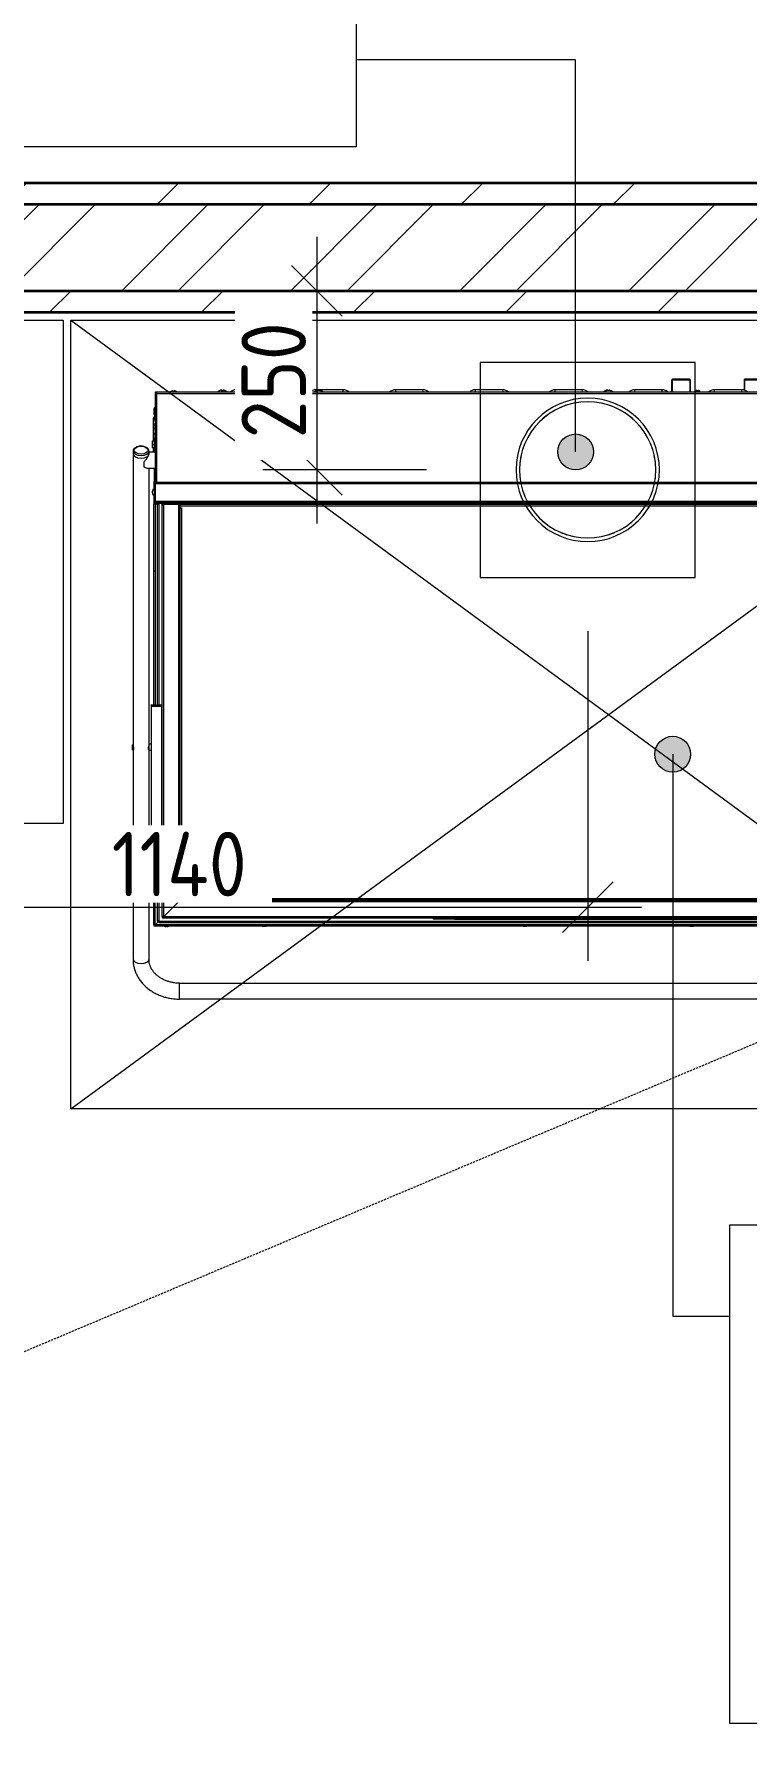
# Model space of a CAD drawing. Header units: millimetres. Extents: x -215207 to 92095, y -30385 to 123050.
# Drawn here: x 62177 to 63171, y 15431 to 17828 of the extents above; entities that cross this region are included whole.
import ezdxf

# ---------------------------------------------------------------- set-up
doc = ezdxf.new("R2010")
doc.units = ezdxf.units.MM
doc.linetypes.add('ADSK_Сверху', pattern=[4.5, 3, -1.5])
for name, color, linetype, lineweight in [('Аннотация', 7, 'Continuous', 20), ('Линии', 7, 'Continuous', 9), ('Оборудование пищеблок', 7, 'Continuous', 9), ('Размеры', 7, 'Continuous', 9), ('Сантехника', 7, 'Continuous', 20), ('Стены наружные', 7, 'Continuous', 20)]:
    doc.layers.add(name, color=color, linetype=linetype, lineweight=lineweight)
doc.layers.add('вк 1 этаж_dwg', color=7, linetype='Continuous', lineweight=9, true_color=0x767676)
doc.styles.add('GOST Common_2', font='GOST_Common.ttf', dxfattribs={"width": 0.9, "height": 90})
doc.styles.add('GOST Common_I_1', font='GOST_Common Italic.ttf', dxfattribs={"height": 50})
doc.dimstyles.new('ADSK_Основной_1_8_мм_синий_маска', dxfattribs={"dimscale": 304.8, "dimtxt": 90.51435, "dimasz": 0.231955, "dimexe": 0.246063, "dimexo": 0.246063, "dimgap": 0.049213, "dimtad": 1, "dimdec": 0, "dimdsep": 46, "dimtxsty": 'GOST Common_2', "dimblk1": 'OBLIQUE', "dimblk2": 'OBLIQUE', "dimsah": 1, "dimcen": 0.09, "dimdle": 0.246063, "dimazin": 2, "dimtfac": 1, "dimtdec": 4, "dimtix": 1, "dimtmove": 0, "dimatfit": 3, "dimfxl": 0, "dimtvp": 1, "dimtolj": 1, "dimtzin": 0, "dimlwd": 20, "dimlwe": 20, "dimarcsym": 0})
pattern_1 = [(45, (42000, 8e-11), (-106.066, 106.066), [])]

# ---------------------------------------------------------------- blocks, each defined once
blk = doc.blocks.new('ADSK_ППР_Трап горизонтальный - С гидрозатвором 300х300 D110-5747344-План 1 этажа _Пищеблок_ - Привязка мокрых точек')
at = {"layer": 'Сантехника'}
for p, q in [((150, 150), (-150, 150)), ((-150, 150), (-150, -150)), ((150, -150), (150, 150)), ((-150, -150), (150, -150))]:
    blk.add_line(p, q, dxfattribs=at)
for radius, start, end in [(100, 0, 180), (95, 360, 180), (95, 96.6454, 102.023), (95, 77.977, 83.3546), (95, 137.977, 143.3546), (95, 36.6454, 42.023), (95, 156.6454, 162.023), (95, 17.977, 23.3546), (100, 180, 0), (95, 180, 360), (95, 197.977, 203.3546), (95, 336.6454, 342.023), (95, 216.6454, 222.023), (95, 317.977, 323.3546), (95, 257.977, 263.3546), (95, 276.6454, 282.023)]:
    blk.add_arc((0, 0), radius, start, end, dxfattribs=at)
blk = doc.blocks.new('вк 1 этаж_dwg_Посудомоечная машина 1400-8125114-План 1 этажа _Пищеблок_ - Привязка мокрых точек')
at = {"layer": 'Оборудование пищеблок'}
for p, q in [((165759.9, -325230.5), (165759.9, -325228.9)), ((165761.4, -325230.5), (165761.4, -325228.9)), ((165957.8, -325229.5), (165957.9, -325229.5)), ((165967.9, -325229.5), (165968, -325229.5)), ((166362.2, -325229.5), (166362.3, -325229.5)), ((166372.3, -325229.5), (166372.4, -325229.5)), ((166449.2, -325229), (166448, -325229)), ((166448.1, -325228.8), (166448.1, -325228.7)), ((166456.1, -325213.1), (166456.1, -325230.5)), ((166480.7, -325213.1), (166480.7, -325230.5)), ((166494.7, -325229), (166487.6, -325229)), ((166488.8, -325228.8), (166488.8, -325228.7)), ((166490.3, -325228.8), (166490.3, -325228.6)), ((166492, -325228.6), (166492, -325228.8)), ((166493.6, -325228.8), (166493.6, -325228.7)), ((166557.2, -325213.1), (166557.2, -325227.9)), ((165732.9, -325255), (165732.9, -325260.6)), ((165732.4, -325298.5), (165732.4, -325266.9)), ((165734.4, -325277.8), (165734.4, -325277.8)), ((165731.3, -325303.6), (165733.9, -325303.6)), ((165732.4, -325314.7), (165732.4, -325308.6)), ((165735.4, -325295.7), (165733.9, -325295.7)), ((165734.4, -325290.1), (165734.4, -325294.7)), ((165734.4, -325290.2), (165734.4, -325290.2)), ((165704, -325326), (165704, -325723)), ((165719.2, -325328.2), (165719.2, -325334.9)), ((165726.3, -325316.6), (165726.3, -325313)), ((165735.4, -325314.7), (165726.3, -325314.7)), ((165735.4, -325310.9), (165733.9, -325310.9)), ((165724.4, -325336.9), (165735.4, -325336.9)), ((165733.9, -325340.7), (165735.4, -325340.7)), ((165735.4, -325386.2), (165736.4, -325386.2)), ((165735.4, -325386.7), (165735.4, -325386.5)), ((165735.6, -325383.7), (165735.6, -325383.2)), ((165736.6, -325386.7), (165736.6, -325385.5)), ((165738.6, -325386.7), (165738.6, -325385.7)), ((165766.6, -325386), (165767.4, -325385.3)), ((165767.7, -325938.2), (165767.7, -325388.5)), ((165769.3, -325388.6), (165769.8, -325388.6)), ((165769.5, -325387.2), (165769.5, -325387.2)), ((165769.5, -325388.3), (165769.5, -325388.2)), ((165733.9, -325480.5), (165732.7, -325480.5)), ((165729.3, -325669), (165729.3, -325669)), ((165704, -325729.5), (165704, -326021.7)), ((165726.1, -325729.5), (165726.3, -325729.5)), ((165726.6, -325721.4), (165726.3, -325721.7)), ((165726.3, -326021.7), (165726.3, -325730.2)), ((165729.3, -325840.5), (165729.3, -325840.5)), ((165733.9, -325844.5), (165732.7, -325844.5)), ((165768.8, -325938.5), (165768.8, -325938.2)), ((165768.8, -325940.3), (165768.8, -325940.2)), ((165769.8, -325939.3), (165770.6, -325939.3)), ((165770.8, -325940.3), (165770.6, -325940.3)), ((165735.4, -325973.2), (165735.4, -325973.1)), ((165735.5, -325973.1), (165735.5, -325973.1)), ((165737.6, -325970.9), (165737.6, -325971)), ((165737.8, -325970.7), (165737.8, -325970.7)), ((165737.9, -325970.6), (165737.9, -325970.6)), ((165738.6, -325968.6), (165738.6, -325968.4)), ((165738.6, -325970), (165738.6, -325969.9)), ((165738.9, -325969.6), (165738.9, -325969.6)), ((165740.2, -325969.6), (165740, -325969.6)), ((165748, -325961.1), (165748, -325961.1)), ((166152.5, -325965.8), (166582.1, -325965.8))]:
    blk.add_line(p, q, dxfattribs=at)
at = {"layer": 'Оборудование пищеблок', "flags": 128}
for points in [[(166455.3, -325213.9), (166456.9, -325212.3), (166480, -325212.3), (166481.6, -325213.9)], [(166556.4, -325213.9), (166558, -325212.3), (166581.1, -325212.3), (166582.7, -325213.9)], [(165735.4, -325357.2), (165735.4, -325232.5), (165737.4, -325232.5), (165737.4, -325230.5)], [(165737.4, -325231.5), (165735.4, -325231.5), (165735.4, -325230.5), (165737.4, -325230.5), (166997.2, -325230.5), (166999.2, -325230.5), (166999.2, -325231.5), (166997.2, -325231.5)], [(165736.4, -325232.5), (165736.4, -325231.5), (165735.4, -325231.5), (165735.4, -325232.5)], [(165736, -325356.5), (165737.4, -325356.5), (165737.4, -325232.5), (166997.2, -325232.5), (166997.2, -325356.5), (166997.2, -325358), (166999.2, -325358), (166999.2, -325357.2), (166997.2, -325357.2)], [(165829.2, -325227.9), (165829.2, -325229.5), (165827.7, -325229.5), (165827.7, -325227.9)], [(165886, -325230.5), (165886, -325227.5), (165847.6, -325227.5), (165847.6, -325230.5)], [(165997.3, -325230.5), (165997.3, -325227.5), (165958.8, -325227.5), (165958.8, -325228.8)], [(166108.5, -325230.5), (166108.5, -325227.5), (166070.1, -325227.5), (166070.1, -325230.5)], [(166219.7, -325230.5), (166219.7, -325227.5), (166181.3, -325227.5), (166181.3, -325230.5)], [(166330.9, -325230.5), (166330.9, -325227.5), (166292.5, -325227.5), (166292.5, -325230.5)], [(166442.1, -325230.5), (166442.1, -325227.5), (166403.7, -325227.5), (166403.7, -325230.5)], [(166481.6, -325230.5), (166481.6, -325213.9), (166455.3, -325213.9), (166455.3, -325230.5)], [(166553.4, -325230.5), (166553.4, -325227.5), (166514.9, -325227.5), (166514.9, -325230.5)], [(166582.7, -325230.5), (166582.7, -325213.9), (166556.4, -325213.9), (166556.4, -325227.9)], [(165735.4, -325251.5), (165734.8, -325251.5), (165734.8, -325264.1), (165735.4, -325264.1)], [(165734.4, -325267.7), (165734.4, -325267.7), (165734.4, -325264.9), (165735.4, -325264.9)], [(165734.4, -325277.7), (165734.4, -325280), (165734.4, -325280.1)], [(165733.9, -325308.6), (165731.3, -325308.6), (165731.3, -325303.6), (165731.3, -325298.5), (165733.9, -325298.5)], [(165733.9, -325309.9), (165733.9, -325295.7), (165733.9, -325294.7), (165735.4, -325294.7)], [(165704, -325313), (165704, -325316.6), (165704, -325325.6)], [(165733.4, -325314.6), (165733.4, -325311.6), (165735.4, -325311.6)], [(165733.4, -325314.7), (165733.4, -325314.6), (165735.4, -325314.6)], [(165733.9, -325311.6), (165733.9, -325310.9), (165733.9, -325309.9), (165735.4, -325309.9)], [(165726.6, -325730.5), (165726.3, -325730.2), (165726.3, -325722.5), (165726.3, -325336.9)], [(165733.9, -325355.4), (165732.9, -325355.4), (165732.9, -325365.2), (165732.9, -325365.3)], [(165733.4, -325336.9), (165733.4, -325337), (165735.4, -325337)], [(165733.4, -325337), (165733.4, -325340.1), (165735.4, -325340.1)], [(165733.9, -325341.7), (165733.9, -325340.7), (165733.9, -325340.1)], [(165735.4, -325382.2), (165733.9, -325382.2), (165733.9, -325341.7), (165735.4, -325341.7)], [(165737.4, -325358), (165737.4, -325356.5), (166997.2, -325356.5), (166998.7, -325356.5)], [(165732.9, -325375.3), (165732.9, -325375.4), (165732.9, -325386.5), (165732.9, -325386.7)], [(165735.4, -325358), (165735.4, -325357.2), (165737.4, -325357.2)], [(165735.4, -325382.6), (166999.2, -325382.6), (166999.2, -325383.2), (165735.4, -325383.2), (165735.4, -325382.6), (165735.4, -325358), (165737.4, -325358), (166997.2, -325358)], [(165736.6, -325356.9), (165736.6, -325357.2), (165736.6, -325356.9), (165737.4, -325356.9)], [(165732.9, -325386.5), (165734.9, -325386.5), (165734.9, -325386.7), (165737.9, -325386.7), (165737.9, -325666.7)], [(165732.9, -325666.7), (165732.9, -325386.7), (165734.9, -325386.7), (165734.9, -325666.7)], [(165735.4, -325383.2), (165733.9, -325383.2), (165733.9, -325382.2)], [(165733.9, -325386.7), (165733.9, -325386.5), (165733.9, -325386.7)], [(165734.9, -325383.2), (165734.9, -325386.5), (165735.4, -325386.5), (165735.4, -325383.2), (165735.4, -325383.2)], [(165736.4, -325386.7), (165736.4, -325386.2), (165736.4, -325385.3)], [(165736.6, -325383.7), (165736.6, -325383.2), (165736.6, -325383.7)], [(165765.9, -325384.7), (165737.6, -325384.7), (165768.2, -325384.7)], [(165737.6, -325386.7), (165737.6, -325385.7), (165765.9, -325385.7)], [(165737.9, -325386.7), (165739.9, -325386.7), (165739.9, -325666.7)], [(165745.5, -325962.6), (165744.5, -325962.6), (165744.5, -325388.3), (165744.5, -325387.2), (165745.5, -325387.2), (165745.5, -325388.3), (165745.5, -325387.2), (165746.5, -325387.2)], [(165745.5, -325388.3), (165746.5, -325388.3), (165744.5, -325388.3)], [(165769.2, -325388.5), (165767.7, -325388.5), (165767.7, -325388.2), (165769.8, -325388.2), (165769.8, -325387.2), (165746.5, -325387.2), (165746.5, -325388.3), (165746.5, -325962.5), (165769.8, -325939.3), (165769.8, -325938.5), (165767.7, -325938.5), (165767.7, -325938.2), (165769.8, -325938.2)], [(165746.5, -325387.2), (165769.5, -325387.2), (165769.8, -325387.2), (165769.8, -325387.2), (166964.9, -325387.2), (166964.9, -325387.2)], [(165757.9, -325385.7), (165757.1, -325386.5), (165757.1, -325387.2)], [(165766.7, -325387.2), (165766.7, -325386.5), (165766, -325385.7)], [(165767.9, -325387.2), (165767.9, -325386.7), (165766.9, -325386.7), (165766.9, -325387.2)], [(165767.7, -325388.3), (165769.5, -325388.3), (165769.8, -325388.3), (165769.8, -325389.3), (166964.9, -325389.3), (166964.9, -325388.3), (166965.1, -325388.3), (166965.1, -325388.2)], [(165768.2, -325386.2), (165768.2, -325384.7), (166966.8, -325384.7), (166997.4, -325384.7), (166969.1, -325384.7)], [(166966.8, -325387.2), (166966.8, -325386.2), (165768.2, -325386.2), (165768.2, -325387.2)], [(165769.8, -325938.5), (165769.8, -325938.2), (165769.8, -325392.1), (165769.8, -325389.3)], [(165769.8, -325392.1), (165771.8, -325392.1), (165771.8, -325392.3), (165771.8, -325937.3), (166962.8, -325937.3), (166962.8, -325392.3), (166962.8, -325392.1), (166964.9, -325392.1)], [(165771.8, -325939.3), (165771.8, -325937.3), (165769.8, -325937.3), (165769.8, -325392.3), (165771.8, -325392.3)], [(166962.8, -325392.3), (166964.9, -325392.3), (166964.9, -325937.3), (166962.8, -325937.3), (166962.8, -325939.3), (165771.8, -325939.3)], [(165729.3, -325667), (165729.3, -325668.1), (165729.3, -325668.6), (165729.3, -325669), (165729.3, -325669.1)], [(165729.3, -325668.6), (165729.8, -325668.6), (165729.8, -325668.1), (165729.8, -325667.8), (165744, -325667.8), (165744, -325668.1), (165729.8, -325668.1)], [(165729.3, -325840.9), (165729.8, -325840.9), (165744, -325840.9), (165744, -325840.7), (165744, -325840.4), (165729.8, -325840.4), (165729.8, -325669.1), (165729.8, -325668.8), (165729.8, -325668.6), (165744, -325668.6), (165744, -325668.1)], [(165729.6, -325667.8), (165729.6, -325666.7), (165744.2, -325666.7), (165744.2, -325667.8)], [(165744.5, -325669.1), (165744, -325669.1), (165729.8, -325669.1), (165729.3, -325669.1), (165729.3, -325840.4), (165729.8, -325840.4), (165729.8, -325840.7), (165744, -325840.7), (165744.3, -325840.7)], [(165744.5, -325840.4), (165744, -325840.4), (165744, -325669.1), (165744, -325668.8), (165729.8, -325668.8), (165729.5, -325668.8), (165729.5, -325668.9)], [(165744.5, -325668.6), (165744, -325668.6), (165744, -325668.8), (165744.3, -325668.8)], [(165703.5, -325722.5), (165703, -325723), (165703, -325729), (165703.5, -325729.5)], [(165704.3, -325729.5), (165703.5, -325729.5), (165703.5, -325722.5), (165704, -325722.5)], [(165729.3, -325730.5), (165726.6, -325730.5), (165726.6, -325721.4), (165729.3, -325721.4)], [(165729.3, -325842.6), (165729.3, -325841.5), (165729.3, -325840.9), (165729.3, -325840.5), (165729.3, -325840.4)], [(165729.5, -325840.7), (165729.5, -325840.7), (165729.8, -325840.7), (165729.8, -325840.9), (165729.8, -325841.5), (165729.8, -325841.8), (165744, -325841.8), (165744, -325841.5)], [(165729.6, -325841.8), (165729.6, -325842.9), (165744.2, -325842.9), (165744.2, -325841.8)], [(165729.8, -325841.5), (165744, -325841.5), (165744, -325840.9), (165744.5, -325840.9)], [(165733.9, -325973.7), (165732.9, -325973.7), (165732.9, -325842.9)], [(165737.9, -325842.9), (165737.9, -325968.4), (165737.9, -325968.6), (165739.9, -325968.6), (165734.9, -325973.7), (165734.9, -325842.9)], [(165739.9, -325842.9), (165739.9, -325968.4), (165737.9, -325968.4)], [(166964.9, -325939.3), (166964.8, -325939.3), (166988.1, -325962.6), (165746.5, -325962.6), (165769.8, -325939.3), (165769.7, -325939.3)], [(165770.8, -325939.3), (165770.6, -325939.3), (165770.6, -325941.3), (165770.8, -325941.3), (166963.8, -325941.3)], [(165770.8, -325941.3), (165770.8, -325939.3), (166963.8, -325939.3), (166963.8, -325941.3), (166964, -325941.3), (166964, -325939.3), (166963.8, -325939.3)], [(165740.2, -325970.6), (165740.2, -325968.6), (166994.5, -325968.6), (166994.5, -325970.6), (166994.7, -325970.6), (166994.7, -325968.6), (166999.7, -325973.7), (165734.9, -325973.7), (165740, -325968.6), (165740, -325970.6), (165740.2, -325970.6), (166994.5, -325970.6)], [(166999.7, -325973.7), (166999.7, -325973.7), (166999.7, -325974.7), (166999.7, -325975.7), (165734.9, -325975.7), (165734.9, -325974.7), (165734.9, -325973.7), (165734.9, -325973.7)], [(165735.9, -325972.7), (165735.9, -325972.7), (165735.9, -325972.7)], [(165736.9, -325971.7), (165736.9, -325971.7), (165736.9, -325971.7)], [(166988.1, -325963.6), (166988.1, -325964.6), (165746.5, -325964.6), (165746.5, -325963.6)], [(166152.5, -325964.6), (166152.5, -325965.8), (166124.7, -325965.8)]]:
    blk.add_lwpolyline(points, dxfattribs=at)
blk.add_lwpolyline([(165768.8, -326055.2), (166965.9, -326055.2), (166965.9, -326077.5), (165768.8, -326077.5)], close=True, dxfattribs=at)
at = {"layer": 'Оборудование пищеблок'}
for centre, radius, start, end in [((165761.1, -325238.5), 9.75, 97.1339, 124.6571), ((165760.2, -325238.5), 9.75, 55.3429, 82.8423), ((165828.9, -325237.5), 9.75, 97.1339, 134.0407), ((165828, -325237.5), 9.75, 45.9593, 82.8423), ((165847.6, -325239.8), 12.3, 90, 131.1859), ((165886, -325239.8), 12.3, 48.8141, 90), ((165958.8, -325239.8), 12.3, 90, 131.1859), ((165963.3, -325237.5), 9.75, 124.6571, 134.0407), ((165962.4, -325237.5), 9.75, 45.9593, 55.3429), ((165997.3, -325239.8), 12.3, 48.8141, 90), ((166070.1, -325239.8), 12.3, 90, 131.1859), ((166108.5, -325239.8), 12.3, 48.8141, 90), ((166181.3, -325239.8), 12.3, 90, 131.1859), ((166219.7, -325239.8), 12.3, 48.8141, 90), ((166292.5, -325239.8), 12.3, 90, 131.1859), ((166330.9, -325239.8), 12.3, 48.8141, 90), ((166367.8, -325237.5), 9.75, 97.1339, 134.0407), ((166367.8, -325237.5), 9.75, 124.6571, 134.0407), ((166366.9, -325237.5), 9.75, 80.0878, 82.8423), ((166366.9, -325237.5), 9.75, 45.9593, 55.3429), ((166403.7, -325239.8), 12.3, 90, 131.1859), ((166442.1, -325239.8), 12.3, 48.8141, 90), ((166445.7, -325241.1), 12.6, 79.1096, 82.5579), ((166445.7, -325241.1), 12.6, 79.0975, 82.5673), ((166448, -325229), 0.303, 79.1333, 103.5704), ((166445.7, -325241.1), 12.6, 73.7398, 79.1333), ((166445.4, -325230.3), 4.05, 5.661, 18.1806), ((166491.5, -325230.3), 4.05, 161.8194, 183.5777), ((166491.2, -325241.1), 12.6, 100.8667, 106.2602), ((166491.2, -325241.1), 12.6, 94.7118, 100.8904), ((166491.2, -325241.1), 12.6, 94.7118, 100.8035), ((166488.8, -325229), 0.303, 76.4296, 100.8667), ((166491.2, -325241.1), 12.4, 86.1715, 93.8285), ((166491.2, -325241.1), 12.4, 86.4027, 93.7975), ((166491.2, -325241.1), 12.6, 79.1096, 85.2882), ((166491.2, -325241.1), 12.6, 79.0975, 85.2882), ((166493.5, -325229), 0.303, 79.1333, 103.5704), ((166491.2, -325241.1), 12.6, 73.7398, 79.1333), ((166490.9, -325230.3), 4.05, 356.4223, 18.1806), ((166514.9, -325239.8), 12.3, 90, 131.1859), ((166553.4, -325239.8), 12.3, 48.8141, 90), ((165737.1, -325255), 4.22, 123.0087, 180), ((165737.1, -325260.6), 4.22, 180, 236.9913), ((165734.4, -325266.9), 2.02, 90, 180), ((165742.4, -325273.2), 9.75, 135.9593, 145.3429), ((165742.4, -325272.3), 9.75, 214.6571, 224.0407), ((165742.4, -325285.6), 9.75, 135.9593, 145.3429), ((165742.4, -325284.7), 9.75, 214.6571, 224.0407), ((165699.8, -325325.8), 4.25, 356.5931, 2.8398), ((165738.6, -325357.6), 2.23, 150.0884, 178.5853), ((165737.6, -325356.9), 1.01, 157.7637, 180), ((165740.9, -325370.8), 9.75, 135.9593, 145.3429), ((165740.9, -325369.9), 9.75, 214.6571, 224.0407), ((165737.6, -325383.7), 2.02, 180, 270), ((165737.6, -325383.7), 1.01, 180, 270), ((165737.6, -325383.7), 1.01, 180, 270), ((165765.9, -325386.7), 2.02, 45, 90), ((165765.9, -325386.7), 1.01, 45, 90), ((165765.9, -325386.7), 1.01, 0, 45), ((165765.9, -325386.7), 2.02, 0, 45), ((165742.4, -325481.7), 9.75, 168.002, 172.8423), ((165742.4, -325480.8), 9.75, 187.1339, 191.998), ((165729.6, -325667), 0.303, 90, 180), ((165729.7, -325665.9), 2.17, 259.8967, 273.3258), ((165744.1, -325665.9), 2.17, 266.6809, 280.0967), ((165744.2, -325667), 0.303, 0, 90), ((165729.5, -325668.6), 0.202, 180, 270), ((165729.6, -325669.1), 0.303, 90, 180), ((165744.2, -325669.1), 0.303, 0, 90), ((165744.3, -325668.6), 0.202, 270, 0), ((165729.6, -325840.4), 0.303, 180, 270), ((165729.5, -325840.9), 0.202, 90, 180), ((165729.7, -325843.6), 2.17, 86.6809, 100.0967), ((165729.6, -325842.6), 0.303, 180, 270), ((165742.4, -325845.7), 9.75, 168.002, 172.8423), ((165742.4, -325844.8), 9.75, 187.1339, 191.998), ((165744.1, -325843.6), 2.17, 79.8967, 93.3258), ((165744.2, -325840.4), 0.303, 270, 0), ((165744.2, -325842.6), 0.303, 270, 0), ((165744.3, -325840.9), 0.202, 0, 90), ((165765.9, -325943.2), 6.32, 37.995, 52.005), ((165734.9, -325973.7), 2.02, 180, 270), ((165734.8, -326063.4), 89.8, 89.9276, 91.2183), ((165734.9, -325973.7), 1.01, 180, 270), ((165734.8, -325996.1), 22.5, 89.8557, 92.4359), ((165645.1, -325973.8), 89.8, 358.7817, 0.0724), ((165709.6, -325973.7), 25.3, 357.709, 359.9994), ((165746.4, -326052.3), 89.8, 89.9276, 91.2183), ((165746.5, -325962.6), 2.02, 180, 270), ((165746.5, -325985), 22.5, 89.8557, 92.4359), ((165746.5, -325962.6), 1.01, 180, 270), ((165656.8, -325962.7), 89.8, 358.7817, 0.0724), ((165721.2, -325962.6), 25.3, 357.709, 359.9994), ((165751, -325966.7), 9.75, 247.8012, 262.1458), ((165750.1, -325966.7), 9.75, 277.804, 292.1988), ((166124.7, -325962.3), 3.54, 221.0823, 270)]:
    blk.add_arc(centre, radius, start, end, dxfattribs=at)
for centre, major_axis, ratio, start_param, end_param in [((166490.4, -325228.9), (0.303, 0), 0.99662, 0.476163, 1.636417), ((166492, -325228.9), (-0.303, 0), 0.99662, 4.646768, 5.807022), ((165715.2, -325313), (11.1, 0), 0.552947, 3.144987, 6.283185), ((165715.2, -325316.6), (11.1, 0), 0.552947, 3.141593, 6.283185), ((165715.2, -325316.6), (11.1, 0), 0.552947, 3.141593, 6.283185), ((165715.2, -325325.8), (10.6, 10.6), 0.301627, 4.791609, 5.990237), ((165715.2, -325313), (11.1, 0), 0.552947, 0, 0.00391), ((165715.2, -325325.8), (-10.6, 10.6), 0.301627, 2.235914, 2.848644), ((165745.5, -325388.3), (0, 0.00202), 1, 4.712389, 7.853982), ((165729.6, -325668.1), (0.303, 0), 0.989368, 1.570796, 3.141593), ((165744.2, -325668.1), (0.303, 0), 0.989368, 0, 1.570796), ((165729.6, -325841.5), (0.303, 0), 0.989368, 3.141593, 4.712389), ((165744.2, -325841.5), (0.303, 0), 0.989368, 4.712389, 6.283185), ((165715.2, -326021.7), (11.1, 0), 0.552947, 3.141593, 6.283185)]:
    blk.add_ellipse(centre, major_axis=major_axis, ratio=ratio, start_param=start_param, end_param=end_param, dxfattribs=at)
blk.add_ellipse((165715.2, -325311.7), major_axis=(9.72, 0), ratio=0.552947, dxfattribs=at)
for points, knots in [([(165957.9, -325229.5), (165958.2, -325229.2), (165958.6, -325229), (165959.4, -325228.6), (165959.8, -325228.4), (165960.7, -325228.1), (165961.1, -325228), (165962, -325227.9), (165962.4, -325227.8), (165963.3, -325227.8), (165963.8, -325227.9), (165964.7, -325228), (165965.1, -325228.1), (165965.9, -325228.4), (165966.4, -325228.6), (165967.2, -325229), (165967.5, -325229.2), (165967.9, -325229.5)], [0, 0, 0, 0, 0.125, 0.125, 0.25, 0.25, 0.375, 0.375, 0.5, 0.5, 0.625, 0.625, 0.75, 0.75, 0.875, 0.875, 1, 1, 1, 1]), ([(166362.3, -325229.5), (166362.7, -325229.2), (166363, -325229), (166363.8, -325228.6), (166364.3, -325228.4), (166365.1, -325228.1), (166365.5, -325228), (166366.4, -325227.9), (166366.9, -325227.8), (166367.8, -325227.8), (166368.2, -325227.9), (166369.1, -325228), (166369.5, -325228.1), (166370.4, -325228.4), (166370.8, -325228.6), (166371.6, -325229), (166372, -325229.2), (166372.3, -325229.5)], [0, 0, 0, 0, 0.125, 0.125, 0.25, 0.25, 0.375, 0.375, 0.5, 0.5, 0.625, 0.625, 0.75, 0.75, 0.875, 0.875, 1, 1, 1, 1]), ([(166490.1, -325228.6), (166490.2, -325228.6), (166490.2, -325228.6), (166490.3, -325228.6), (166490.3, -325228.6), (166490.3, -325228.6)], [0, 0, 0, 0, 0.5, 0.5, 1, 1, 1, 1]), ([(166490.6, -325228.7), (166490.6, -325228.6), (166490.5, -325228.6), (166490.5, -325228.6), (166490.4, -325228.6), (166490.4, -325228.6), (166490.3, -325228.6), (166490.2, -325228.6), (166490.2, -325228.6), (166490.1, -325228.6), (166490.1, -325228.6)], [0.3079446, 0.3079446, 0.3079446, 0.3079446, 0.389575, 0.4758458, 0.5503018, 0.6146228, 0.7007976, 0.8555116, 0.9792619, 1, 1, 1, 1]), ([(166492.2, -325228.6), (166492.2, -325228.6), (166492.1, -325228.6), (166492, -325228.6), (166492, -325228.6), (166491.9, -325228.6), (166491.8, -325228.6), (166491.7, -325228.7), (166491.7, -325228.8), (166491.7, -325228.8), (166491.7, -325228.9)], [0, 0, 0, 0, 0.1255067, 0.2598055, 0.4202484, 0.5228382, 0.6514473, 0.7917301, 0.9373978, 0.9637843, 0.9637843, 0.9637843, 0.9637843]), ([(166492, -325228.6), (166492, -325228.6), (166492, -325228.6), (166492.1, -325228.6), (166492.2, -325228.6), (166492.2, -325228.6)], [0, 0, 0, 0, 0.5, 0.5, 1, 1, 1, 1]), ([(165734.4, -325277.8), (165734.1, -325277.4), (165733.9, -325277), (165733.5, -325276.2), (165733.3, -325275.8), (165733, -325275), (165732.9, -325274.5), (165732.8, -325273.6), (165732.7, -325273.2), (165732.7, -325272.3), (165732.8, -325271.8), (165732.9, -325271), (165733, -325270.5), (165733.3, -325269.7), (165733.5, -325269.3), (165733.9, -325268.5), (165734.1, -325268.1), (165734.4, -325267.7)], [0, 0, 0, 0, 0.125, 0.125, 0.25, 0.25, 0.375, 0.375, 0.5, 0.5, 0.625, 0.625, 0.75, 0.75, 0.875, 0.875, 1, 1, 1, 1]), ([(165734.4, -325290.2), (165734.1, -325289.8), (165733.9, -325289.4), (165733.5, -325288.6), (165733.3, -325288.2), (165733, -325287.3), (165732.9, -325286.9), (165732.8, -325286), (165732.7, -325285.6), (165732.7, -325284.7), (165732.8, -325284.2), (165732.9, -325283.3), (165733, -325282.9), (165733.3, -325282.1), (165733.5, -325281.7), (165733.9, -325280.9), (165734.1, -325280.5), (165734.4, -325280.1)], [0, 0, 0, 0, 0.125, 0.125, 0.25, 0.25, 0.375, 0.375, 0.5, 0.5, 0.625, 0.625, 0.75, 0.75, 0.875, 0.875, 1, 1, 1, 1]), ([(165715.2, -325306.1), (165714.7, -325306.1), (165713.4, -325306.2), (165711.2, -325306.5), (165708.8, -325307.2), (165706.8, -325308.3), (165705.2, -325309.7), (165704.3, -325311.2), (165704, -325312.4), (165704.1, -325312.9), (165704.1, -325313)], [0, 0, 0, 0, 0.082211, 0.237874, 0.394813, 0.553763, 0.715265, 0.853778, 0.986539, 1, 1, 1, 1]), ([(165726.2, -325312.9), (165726.2, -325312.6), (165726.2, -325311.7), (165725.6, -325310.3), (165724.4, -325309), (165722.7, -325307.8), (165720.5, -325306.9), (165718.1, -325306.3), (165716.2, -325306.1), (165715.3, -325306.1), (165715.2, -325306.1)], [0, 0, 0, 0, 0.084467, 0.223197, 0.364529, 0.514767, 0.671254, 0.828454, 0.976749, 1, 1, 1, 1]), ([(165735.5, -325357.2), (165735.5, -325357.2), (165735.5, -325357.1), (165735.6, -325356.9), (165735.8, -325356.7), (165736, -325356.5)], [0.3236633, 0.3236633, 0.3236633, 0.3236633, 0.5, 0.5, 1, 1, 1, 1]), ([(165732.9, -325375.3), (165732.6, -325375), (165732.4, -325374.6), (165732, -325373.8), (165731.8, -325373.4), (165731.5, -325372.5), (165731.4, -325372.1), (165731.3, -325371.2), (165731.2, -325370.8), (165731.2, -325369.9), (165731.3, -325369.4), (165731.4, -325368.5), (165731.5, -325368.1), (165731.8, -325367.3), (165732, -325366.8), (165732.4, -325366), (165732.6, -325365.7), (165732.9, -325365.3)], [0, 0, 0, 0, 0.125, 0.125, 0.25, 0.25, 0.375, 0.375, 0.5, 0.5, 0.625, 0.625, 0.75, 0.75, 0.875, 0.875, 1, 1, 1, 1]), ([(165769.8, -325389.5), (165769.8, -325389.3), (165769.7, -325389.2), (165769.5, -325388.8), (165769.4, -325388.6), (165769.2, -325388.5)], [0, 0, 0, 0, 0.5, 0.5, 1, 1, 1, 1]), ([(165729.8, -325667.8), (165729.8, -325667.8), (165729.7, -325667.8), (165729.6, -325667.8), (165729.6, -325667.8), (165729.6, -325667.8)], [0, 0, 0, 0, 0.5, 0.5, 1, 1, 1, 1]), ([(165744.2, -325667.8), (165744.2, -325667.8), (165744.2, -325667.8), (165744.1, -325667.8), (165744, -325667.8), (165744, -325667.8)], [0, 0, 0, 0, 0.5, 0.5, 1, 1, 1, 1]), ([(165704, -325723), (165704, -325723.5), (165704.2, -325724.3), (165704.5, -325726.2), (165704.7, -325727.2), (165704.7, -325728.8), (165704.5, -325729.4), (165704.2, -325729.7), (165704.1, -325729.6), (165704.1, -325729.2)], [0.2501193, 0.2501193, 0.2501193, 0.2501193, 0.375, 0.375, 0.5, 0.5, 0.625, 0.625, 0.73861, 0.73861, 0.73861, 0.73861]), ([(165726.1, -325729.6), (165726.1, -325729.6), (165726, -325729.6), (165725.8, -325729.4), (165725.7, -325728.8), (165725.7, -325727.2), (165725.8, -325726.2), (165726.1, -325724.3), (165726.3, -325723.5), (165726.3, -325723)], [0.3431498, 0.3431498, 0.3431498, 0.3431498, 0.375, 0.375, 0.5, 0.5, 0.625, 0.625, 0.75, 0.75, 0.75, 0.75]), ([(165729.6, -325841.8), (165729.6, -325841.8), (165729.6, -325841.8), (165729.7, -325841.8), (165729.8, -325841.8), (165729.8, -325841.8)], [0, 0, 0, 0, 0.5, 0.5, 1, 1, 1, 1]), ([(165744, -325841.8), (165744, -325841.8), (165744.1, -325841.8), (165744.2, -325841.8), (165744.2, -325841.8), (165744.2, -325841.8)], [0, 0, 0, 0, 0.5, 0.5, 1, 1, 1, 1]), ([(165748.5, -325975.8), (165748.5, -325975.8), (165748.6, -325975.9), (165748.8, -325976), (165749, -325976.1), (165749.4, -325976.3), (165749.7, -325976.3), (165750.1, -325976.3), (165750.3, -325976.3), (165750.6, -325976.2)], [0.2309622, 0.2309622, 0.2309622, 0.2309622, 0.25, 0.25, 0.375, 0.375, 0.5, 0.5, 0.6237391, 0.6237391, 0.6237391, 0.6237391]), ([(165751.4, -325976.3), (165751.4, -325976.3), (165751.3, -325976.3), (165751, -325976.3), (165750.8, -325976.3), (165750.3, -325976.1), (165750.1, -325976), (165749.9, -325975.9), (165749.8, -325975.8), (165749.8, -325975.8)], [0.4607988, 0.4607988, 0.4607988, 0.4607988, 0.5, 0.5, 0.625, 0.625, 0.75, 0.75, 0.7691008, 0.7691008, 0.7691008, 0.7691008]), ([(165889.9, -325975.8), (165889.8, -325975.8), (165889.8, -325975.9), (165889.3, -325976), (165888.8, -325976.1), (165888, -325976.3), (165887.5, -325976.3), (165886.6, -325976.3), (165886.2, -325976.3), (165885.3, -325976.1), (165884.8, -325976), (165884.3, -325975.9), (165884.2, -325975.8), (165884.2, -325975.8)], [0.2309622, 0.2309622, 0.2309622, 0.2309622, 0.25, 0.25, 0.375, 0.375, 0.5, 0.5, 0.625, 0.625, 0.75, 0.75, 0.7754156, 0.7754156, 0.7754156, 0.7754156]), ([(166253.9, -325975.8), (166253.8, -325975.8), (166253.7, -325975.9), (166253.3, -325976), (166252.8, -325976.1), (166251.9, -325976.3), (166251.5, -325976.3), (166250.6, -325976.3), (166250.1, -325976.3), (166249.3, -325976.1), (166248.8, -325976), (166248.3, -325975.9), (166248.2, -325975.8), (166248.1, -325975.8)], [0.2309622, 0.2309622, 0.2309622, 0.2309622, 0.25, 0.25, 0.375, 0.375, 0.5, 0.5, 0.625, 0.625, 0.75, 0.75, 0.7754156, 0.7754156, 0.7754156, 0.7754156]), ([(166486.4, -325975.8), (166486.4, -325975.8), (166486.3, -325975.9), (166485.8, -325976), (166485.4, -325976.1), (166484.5, -325976.3), (166484, -325976.3), (166483.1, -325976.3), (166482.7, -325976.3), (166481.8, -325976.1), (166481.4, -325976), (166480.9, -325975.9), (166480.8, -325975.8), (166480.7, -325975.8)], [0.2309622, 0.2309622, 0.2309622, 0.2309622, 0.25, 0.25, 0.375, 0.375, 0.5, 0.5, 0.625, 0.625, 0.75, 0.75, 0.7754156, 0.7754156, 0.7754156, 0.7754156]), ([(165704, -326021.7), (165704.1, -326022.9), (165704.1, -326025.6), (165704.7, -326030.5), (165706, -326035.8), (165708, -326041.1), (165710.5, -326046.1), (165713.5, -326051), (165717.1, -326055.5), (165721.2, -326059.7), (165725.8, -326063.6), (165730.8, -326067), (165736.1, -326070), (165741.8, -326072.5), (165747.8, -326074.6), (165754, -326076.1), (165760.2, -326077.1), (165765.3, -326077.4), (165768, -326077.5), (165768.8, -326077.5)], [0, 0, 0, 0, 0.036912, 0.098513, 0.160122, 0.221822, 0.283698, 0.345815, 0.408212, 0.470898, 0.53386, 0.59707, 0.660486, 0.724067, 0.787776, 0.85158, 0.915455, 0.979385, 1, 1, 1, 1]), ([(165768.8, -326055.2), (165767.8, -326055.2), (165765.5, -326055.2), (165761.1, -326054.7), (165756.2, -326053.8), (165751.4, -326052.4), (165746.9, -326050.5), (165742.7, -326048.2), (165738.9, -326045.6), (165735.6, -326042.7), (165732.7, -326039.4), (165730.3, -326036), (165728.4, -326032.3), (165727.1, -326028.6), (165726.4, -326024.9), (165726.3, -326022.8), (165726.3, -326021.7)], [0, 0, 0, 0, 0.036717, 0.111009, 0.185289, 0.259531, 0.333757, 0.408013, 0.482378, 0.556972, 0.631971, 0.707604, 0.784145, 0.861862, 0.940922, 1, 1, 1, 1])]:
    blk.add_open_spline(points, degree=3, knots=knots, dxfattribs=at)
blk = doc.blocks.new('вк 1 этаж_dwg_Зонт вытяжной 1500х1100-8125115-План 1 этажа _Пищеблок_ - Привязка мокрых точек')
at = {"layer": 'Оборудование пищеблок'}
blk.add_line((164747.77, -326126.1344), (166247.77, -325026.1344), dxfattribs=at)
at = {"layer": 'Оборудование пищеблок', "flags": 128}
blk.add_lwpolyline([(164747.77, -325026.1344), (166247.77, -325026.1344), (166247.77, -326126.1344), (164747.77, -326126.1344), (164747.77, -325026.1344), (166247.77, -326126.1344)], dxfattribs=at)
blk = doc.blocks.new('вк 1 этаж_dwg_Предмоечный стол-8125116-План 1 этажа _Пищеблок_ - Привязка мокрых точек')
at = {"layer": 'Оборудование пищеблок', "flags": 128}
blk.add_lwpolyline([(165679.8, -326521.9), (167191.8, -326521.9), (167191.8, -327223.9), (165679.8, -327223.9)], close=True, dxfattribs=at)
blk = doc.blocks.new('вк 1 этаж_dwg-8122296-План 1 этажа _Пищеблок_ - Привязка мокрых точек')
for name, p in [('вк 1 этаж_dwg_Предмоечный стол-8125116-План 1 этажа _Пищеблок_ - Привязка мокрых точек', (-160356.6, 328627.9)), ('вк 1 этаж_dwg_Зонт вытяжной 1500х1100-8125115-План 1 этажа _Пищеблок_ - Привязка мокрых точек', (-157901.8, 327132.2)), ('вк 1 этаж_dwg_Посудомоечная машина 1400-8125114-План 1 этажа _Пищеблок_ - Привязка мокрых точек', (-158771.3, 327236.5))]:
    blk.add_blockref(name, p)
blk = doc.blocks.new('_Oblique')
at = {"color": 0, "linetype": 'ByBlock', "lineweight": -2}
blk.add_line((-0.5, -0.5), (0.5, 0.5), dxfattribs=at)
blk = doc.blocks.new('*D749')
at = {"layer": 'Defpoints', "color": 0, "transparency": 16777216}
for p in [(62948.8, 17070.3), (61809.1, 16856.1), (62948.8, 16610.4)]:
    blk.add_point(p, dxfattribs=at)
at = {"layer": 'Размеры', "color": 0, "lineweight": 20, "transparency": 16777216}
for p, q in [((62948.8, 16995.3), (62948.8, 16535.4)), ((61809.1, 16781.1), (61809.1, 16535.4)), ((61734.1, 16610.4), (63023.8, 16610.4))]:
    blk.add_line(p, q, dxfattribs=at)
at = {"layer": 'Размеры', "color": 0, "lineweight": 20, "transparency": 16777216, "xscale": 70.7, "yscale": 70.7, "zscale": 70.7, "rotation": 180}
blk.add_blockref('_Oblique', (61809.1, 16610.4), dxfattribs=at)
at = {"layer": 'Размеры', "color": 0, "lineweight": 20, "transparency": 16777216, "xscale": 70.7, "yscale": 70.7, "zscale": 70.7}
blk.add_blockref('_Oblique', (62948.8, 16610.4), dxfattribs=at)
at = {"layer": 'Размеры', "color": 0, "lineweight": 20, "transparency": 16777216, "insert": (62379, 16670.4), "char_height": 90, "width": 241.167, "attachment_point": 5, "style": 'GOST Common_2', "bg_fill": 3, "box_fill_scale": 1.1, "bg_fill_color": 256, "bg_fill_true_color": 13158600, "bg_fill_transparency": 0}
blk.add_mtext('\\A1;1140', dxfattribs=at)
blk = doc.blocks.new('*D750')
at = {"layer": 'Defpoints', "color": 0, "transparency": 16777216}
for p in [(62620.8, 17470.3), (62570.8, 17220.3), (62798.8, 17220.3)]:
    blk.add_point(p, dxfattribs=at)
at = {"layer": 'Размеры', "color": 0, "lineweight": 20, "transparency": 16777216}
for p, q in [((62570.8, 17545.3), (62570.8, 17145.3)), ((62545.8, 17470.3), (62495.8, 17470.3)), ((62723.8, 17220.3), (62495.8, 17220.3))]:
    blk.add_line(p, q, dxfattribs=at)
at = {"layer": 'Размеры', "color": 0, "lineweight": 20, "transparency": 16777216, "xscale": 70.7, "yscale": 70.7, "zscale": 70.7}
for p, rotation in [((62570.8, 17470.3), 90), ((62570.8, 17220.3), 270)]:
    blk.add_blockref('_Oblique', p, dxfattribs=dict(at, rotation=rotation))
at = {"layer": 'Размеры', "color": 0, "lineweight": 20, "transparency": 16777216, "insert": (62510.8, 17345.3), "char_height": 90, "width": 204.348, "attachment_point": 5, "rotation": 90, "style": 'GOST Common_2', "bg_fill": 3, "box_fill_scale": 1.1, "bg_fill_color": 256, "bg_fill_true_color": 13158600, "bg_fill_transparency": 0}
blk.add_mtext('\\A1;250', dxfattribs=at)

msp = doc.modelspace()

# ---------------------------------------------------------------- hatches: boundary and pattern name
at = {"layer": 'Аннотация', "lineweight": 9, "true_color": 0x0000ff}
h = msp.add_hatch(color=5, dxfattribs=at)
edge = h.paths.add_edge_path()
edge.add_arc((62932, 17245.4), 25, 0, 360)
h = msp.add_hatch(color=5, dxfattribs=at)
edge = h.paths.add_edge_path()
edge.add_arc((63067.4, 16823.7), 25, 0, 360)
at = {"layer": 'Стены наружные', "lineweight": 9}
h = msp.add_hatch(dxfattribs=at)
h.set_pattern_fill('FP_22', color=256, style=0, pattern_type=2)
h.set_pattern_definition(pattern_1)
h.paths.add_polyline_path([(64499, 17590.3), (64499, 17620.3), (60699, 17620.3), (60699, 17590.3), (64494.9, 17590.3)])
h = msp.add_hatch(dxfattribs=at)
h.set_pattern_fill('FP_13', color=256, style=0, pattern_type=2)
h.set_pattern_definition([(45, (42000, 8e-11), (-117.8655, 117.8655), []), (45, (42078.58, 8e-11), (-117.8655, 117.8655), [])])
h.paths.add_polyline_path([(64499, 17470.3), (64499, 17590.3), (60669, 17590.3), (60669, 17470.3), (64494.9, 17470.3)])
h = msp.add_hatch(dxfattribs=at)
h.set_pattern_fill('FP_22', color=256, style=0, pattern_type=2)
h.set_pattern_definition(pattern_1)
h.paths.add_polyline_path([(63541.8, 17440.3), (64469, 17440.3), (64469, 17470.3), (60669, 17470.3), (60669, 17440.3), (63065.3, 17440.3)])

# ---------------------------------------------------------------- linework, layer by layer
at = {"layer": 'Аннотация', "color": 5, "lineweight": 9, "true_color": 0x0000ff}
for p, q in [((62932, 17792.2), (62625.8, 17792.2)), ((62932, 17245.4), (62932, 17792.2)), ((63067.4, 16823.7), (63067.4, 16039.7)), ((63067.4, 16039.7), (63146.9, 16039.7))]:
    msp.add_line(p, q, dxfattribs=at)
at = {"layer": 'Аннотация', "color": 5, "lineweight": 9, "true_color": 0x0000ff, "flags": 128}
for points in [[(60843.1, 18514.9), (62625.8, 18514.9), (62625.8, 17670.9), (60843.1, 17670.9)], [(63146.9, 16167.1), (65074.4, 16167.1), (65074.4, 15471.6), (63146.9, 15471.6)]]:
    msp.add_lwpolyline(points, close=True, dxfattribs=at)
at = {"layer": 'Аннотация', "color": 5, "lineweight": 9, "true_color": 0x0000ff}
for centre in [(62932, 17245.4), (63067.4, 16823.7)]:
    msp.add_circle(centre, 25, dxfattribs=at)
at = {"layer": 'Стены наружные', "lineweight": 35}
for p, q in [((64499, 17620.3), (60699, 17620.3)), ((64394.8, 17590.3), (60669, 17590.3)), ((60669, 17470.3), (64469, 17470.3)), ((60699, 17440.3), (64499, 17440.3))]:
    msp.add_line(p, q, dxfattribs=at)

# ---------------------------------------------------------------- block references
at = {"layer": 'вк 1 этаж_dwg', "color": 7}
msp.add_blockref('вк 1 этаж_dwg-8122296-План 1 этажа _Пищеблок_ - Привязка мокрых точек', (55381.8, 15323), dxfattribs=at)
at = {"layer": 'Сантехника', "rotation": 90.00000000000037}
msp.add_blockref('ADSK_ППР_Трап горизонтальный - С гидрозатвором 300х300 D110-5747344-План 1 этажа _Пищеблок_ - Привязка мокрых точек', (62948.8, 17220.3), dxfattribs=at)

# ---------------------------------------------------------------- next in the draw order: texts
at = {"layer": 'Аннотация', "color": 5, "lineweight": 9, "true_color": 0x0000ff, "insert": (63196.9, 16084.7), "char_height": 90, "width": 212.848, "attachment_point": 1, "style": 'GOST Common_I_1', "bg_fill": 2}
msp.add_mtext('Поз', dxfattribs=at)

# ---------------------------------------------------------------- next in the draw order: dimensions: what is measured, and where the dimension line sits
at = {"layer": 'Размеры', "color": 5, "lineweight": 20, "true_color": 0x0000ff}
dim = msp.add_linear_dim(base=(62570.8, 17220.3), p1=(62620.8, 17470.3), p2=(62798.8, 17220.3), angle=90, dimstyle='ADSK_Основной_1_8_мм_синий_маска', override={"dimpost": '<>', "dimfxl": 306.923891}, dxfattribs=at)
dim.commit()
dim.dimension.update_dxf_attribs({"geometry": '*D750', "text_midpoint": (62510.8, 17345.3)})
dim = msp.add_linear_dim(base=(62948.8, 16610.4), p1=(61809.1, 16856.1), p2=(62948.8, 17070.3), dimstyle='ADSK_Основной_1_8_мм_синий_маска', override={"dimpost": '<>', "dimfxl": 1159.687119}, dxfattribs=at)
dim.commit()
dim.dimension.update_dxf_attribs({"geometry": '*D749', "text_midpoint": (62379, 16670.4)})

# ---------------------------------------------------------------- next in the draw order: texts
at = {"layer": 'Аннотация', "color": 5, "lineweight": 9, "true_color": 0x0000ff, "insert": (63196.9, 15935.9), "char_height": 90, "width": 238.101, "attachment_point": 1, "style": 'GOST Common_I_1', "bg_fill": 2}
msp.add_mtext('ХВС', dxfattribs=at)

# ---------------------------------------------------------------- next in the draw order: texts
at = {"layer": 'Аннотация', "color": 5, "lineweight": 9, "true_color": 0x0000ff, "insert": (63196.9, 15787.1), "char_height": 90, "width": 39.684, "attachment_point": 1, "style": 'GOST Common_I_1', "bg_fill": 2}
msp.add_mtext('\\fGOST Common|b0|i1|c204|p34|;\\W.9;(', dxfattribs=at)

# ---------------------------------------------------------------- next in the draw order: texts
at = {"layer": 'Аннотация', "color": 5, "lineweight": 9, "true_color": 0x0000ff, "insert": (63196.9, 15638.2), "char_height": 90, "width": 147.911, "attachment_point": 1, "style": 'GOST Common_I_1', "bg_fill": 2}
msp.add_mtext('КС', dxfattribs=at)

# ---------------------------------------------------------------- next in the draw order: linework, layer by layer
at = {"layer": 'Линии', "linetype": 'ADSK_Сверху'}
msp.add_line((65329, 17325.3), (60669, 15360.3), dxfattribs=at)

doc.saveas('drawing.dxf')
